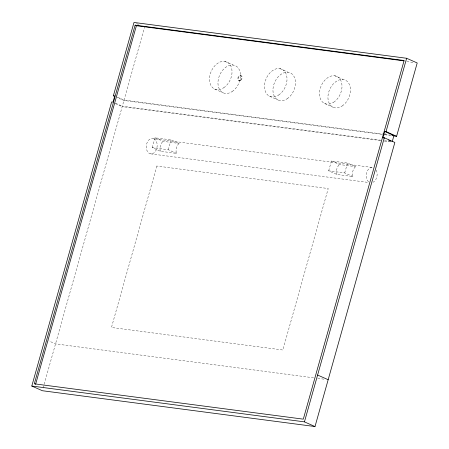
<?xml version="1.0" encoding="UTF-8"?>
<svg xmlns="http://www.w3.org/2000/svg" width="449" height="449" viewBox="0 0 449 449"><rect width="100%" height="100%" fill="white"/><g stroke="black" fill="none" stroke-linecap="round" stroke-linejoin="round"><path stroke-width="0.34" stroke-dasharray="2.25 1.68" d="M43.11 388.048L122.212 106.632L380.258 140.537M381.117 140.256L122.319 106.25L144.556 27.136M152.262 147.642L155.028 137.781L171.069 139.892L179.123 143.461A7.751 5.422 -82.5 0 0 176.087 151.813L176.496 153.384L160.461 151.279L152.262 147.642L168.296 149.747L176.496 153.384M168.296 149.747L171.069 139.892M328.679 170.822L331.452 160.961L347.492 163.071L355.546 166.641A7.751 5.422 -82.5 0 0 352.504 174.998L352.92 176.569L336.879 174.459L328.679 170.822L344.72 172.932L352.92 176.569M344.72 172.932L347.492 163.071M384.54 135.222L385.298 132.522M406.777 61.592L414.427 62.596M384.237 134.273L124.047 100.088L117.234 97.063M384.933 134.369L389.788 135.003M381.987 134.374L123.941 100.469L117.105 97.439M384.771 134.739L391.028 135.564M384.585 140.711L389.446 141.351M390.136 141.441L392.218 141.716M384.428 141.087L392.078 142.092M153.805 138.758A7.762 5.433 -82.5 0 1 155.079 151.796A7.762 5.433 -82.5 0 1 146.295 147.901A7.762 5.433 -82.5 0 1 153.805 138.758L373.068 167.567M155.028 137.781L163.088 141.356L179.123 143.461M331.452 160.961L339.506 164.536L355.546 166.641M150.746 153.85L368.623 182.479M313.565 377.794L55.519 343.889L48.683 340.858M317.74 378.344L324.694 379.259M334.73 75.769L343.182 79.512M279.744 68.54L288.191 72.289M324.661 103.517L333.107 107.266M224.753 61.317L233.205 65.06M136.479 23.55L138.965 24.656M240.462 75.522L240.888 75.707M238.711 80.349L239.137 80.534M269.669 96.288L278.122 100.037M214.684 89.065L223.131 92.814M115.5 103.225L122.319 106.25M115.376 103.601L122.212 106.632M336.879 174.459L336.469 172.887A7.751 5.422 -82.5 0 1 339.506 164.536M160.461 151.279L160.046 149.708A7.751 5.422 -82.5 0 1 163.082 141.351M376.217 170.132A7.762 5.433 -82.5 0 1 372.979 182.356M368.595 181.817A7.762 5.433 -82.5 0 1 366.732 172.416A7.762 5.433 -82.5 0 1 373.226 167.466M156.847 166.029L111.459 327.484L282.842 350.007L328.225 188.546L156.847 166.029M333.719 102.22A14.879 10.411 -66.1 0 0 338.675 77.554A14.879 10.411 -66.1 0 0 319.851 90.047A14.879 10.411 -66.1 0 0 333.719 102.22M278.728 94.997A14.879 10.411 -66.1 0 0 283.684 70.33A14.879 10.411 -66.1 0 0 264.859 82.818A14.879 10.411 -66.1 0 0 278.728 94.997M232.189 91.517A14.879 10.411 -66.1 0 0 237.145 66.85A14.879 10.411 -66.1 0 0 218.321 79.338A14.879 10.411 -66.1 0 0 232.189 91.517M240.288 80.124A2.587 1.813 -66.1 0 0 241.152 75.83A2.587 1.813 -66.1 0 0 237.875 78.003A2.587 1.813 -66.1 0 0 240.288 80.124M240.709 80.309A2.587 1.813 -66.1 0 0 241.573 76.021A2.587 1.813 -66.1 0 0 238.296 78.193A2.587 1.813 -66.1 0 0 240.709 80.309M342.166 105.97A14.879 10.411 -66.1 0 0 347.122 81.303A14.879 10.411 -66.1 0 0 328.298 93.79A14.879 10.411 -66.1 0 0 342.166 105.97M223.742 87.768A14.879 10.411 -66.1 0 0 228.698 63.101A14.879 10.411 -66.1 0 0 209.874 75.595A14.879 10.411 -66.1 0 0 223.742 87.768M287.18 98.741A14.879 10.411 -66.1 0 0 292.136 74.074A14.879 10.411 -66.1 0 0 273.312 86.567A14.879 10.411 -66.1 0 0 287.18 98.741"/><path stroke-width="0.67" d="M396.596 136.294L386.033 131.613L384.658 131.428L382.924 137.59L384.299 137.776L394.862 142.456L315.007 426.55L42.358 390.725L31.795 386.039L111.649 101.945L113.025 102.125L114.753 95.963L113.378 95.783L133.993 22.45L406.642 58.275L417.205 62.961L396.596 136.294L393.812 135.929M135.132 25.155L34.32 383.816L303.305 419.158L404.117 60.503L135.132 25.155L136.401 25.716L403.999 60.879M35.583 384.378L136.401 25.716M31.795 386.039L304.444 421.864L384.299 137.776M386.033 131.613L406.642 58.275M392.218 141.716L393.953 135.553L384.658 131.428M391.87 135.278L393.953 135.553M382.924 137.59L384.164 138.14M388.503 140.066L390.361 140.891M113.378 95.783L114.624 96.333M317.611 375.033L328.174 379.714M304.444 421.864L315.007 426.55"/></g></svg>
